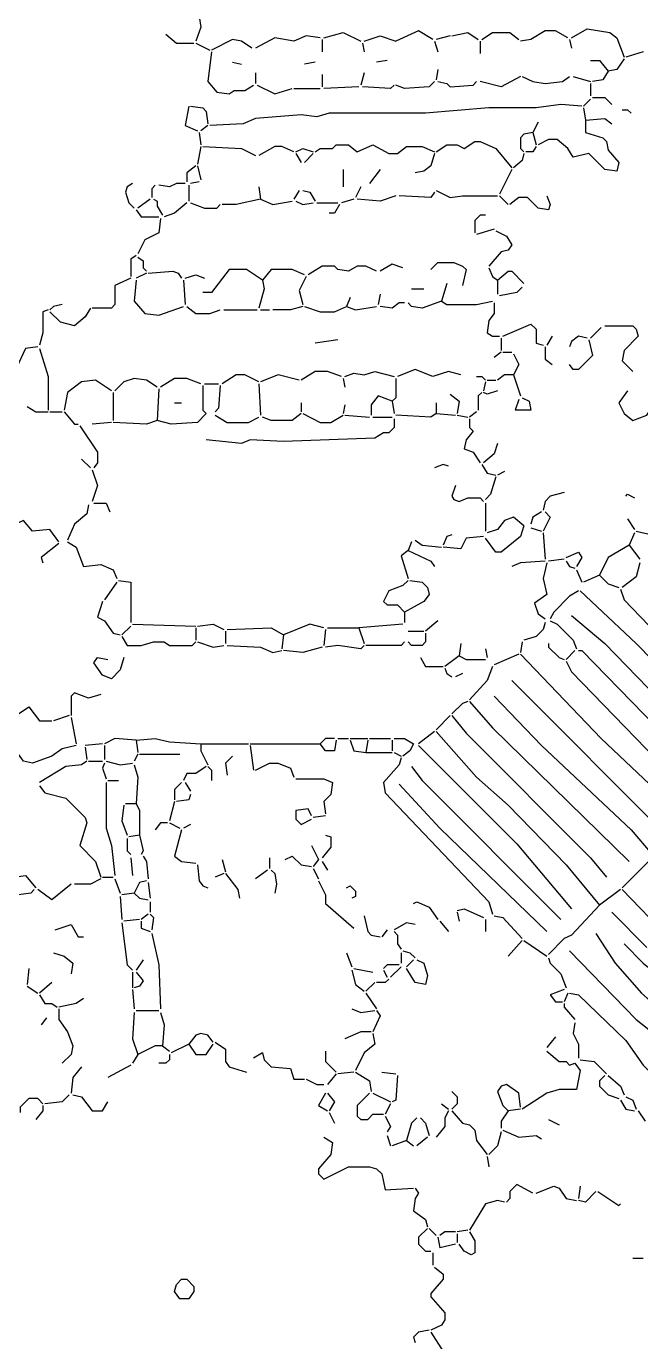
# Model space of a CAD drawing. Header units: millimetres. Extents: x 0 to 150953, y 0 to 85148.
# Drawn here: x 47772 to 58317, y 28669 to 51237 of the extents above; entities that cross this region are included whole.
import ezdxf

# ---------------------------------------------------------------- set-up
doc = ezdxf.new("R2010")
doc.units = ezdxf.units.MM
doc.layers.add('LINEWORK', color=7, linetype='Continuous')

msp = doc.modelspace()

# ---------------------------------------------------------------- linework, layer by layer
at = {"layer": 'LINEWORK'}
for points in [[(50287, 52035), (50077, 51794), (50046, 51673), (50137, 51583), (50589, 51523), (50739, 51402), (50770, 51221), (50679, 50980)], [(50167, 51101), (50348, 50950), (50649, 50950)], [(51643, 50860), (51463, 50980), (51312, 51011), (50950, 50830)], [(52818, 51041), (52577, 51071), (52366, 50980), (52035, 51041), (51704, 50860)], [(52848, 51011), (52848, 50800)], [(52879, 51041), (53210, 51131), (53511, 50980)], [(53572, 50980), (53843, 51071), (54114, 50980)], [(54747, 51011), (54506, 51161), (54114, 50980)], [(55048, 51071), (54807, 51011)], [(55078, 51071), (55349, 51131), (55530, 51011)], [(55590, 51011), (55771, 51131), (56072, 51131), (56223, 51011)], [(57067, 51041), (56856, 51161), (56675, 51161), (56434, 51011), (56253, 50980)], [(57097, 51011), (57127, 50860)], [(57127, 51041), (57398, 51191), (57790, 51131), (57910, 51041), (58031, 50709)], [(50679, 50950), (50920, 50830)], [(50950, 50800), (50890, 50287), (51041, 50107), (51252, 50077), (51342, 50137), (51523, 50137), (51673, 50227)], [(53541, 50950), (53572, 50800)], [(54777, 50980), (54837, 50800)], [(55560, 50980), (55560, 50770)], [(58362, 50800), (58061, 50709)], [(51312, 50619), (51463, 50589)], [(52728, 50619), (52547, 50589)], [(53963, 50649), (53783, 50619)], [(57458, 50649), (57609, 50649), (57760, 50468)], [(58031, 50679), (57910, 50498), (57760, 50468)], [(51704, 50438), (51704, 50257)], [(52848, 50408), (52848, 50197)], [(53572, 50438), (53511, 50227)], [(54837, 50498), (54807, 50318)], [(56253, 50378), (55922, 50197), (55560, 50287)], [(56283, 50378), (56464, 50287), (56675, 50257), (56976, 50287), (57097, 50378)], [(57157, 50378), (57458, 50287)], [(57760, 50468), (57669, 50318), (57489, 50287)], [(51734, 50227), (52035, 50077), (52336, 50167)], [(52366, 50167), (52818, 50167)], [(53481, 50197), (52879, 50167)], [(54084, 50227), (54024, 50167), (53541, 50197)], [(54777, 50287), (54686, 50197), (54265, 50167), (54114, 50227)], [(54837, 50287), (54988, 50257), (55048, 50197), (55440, 50227), (55500, 50287)], [(57458, 50257), (57458, 50046)], [(57308, 49866), (56946, 49896), (56524, 49835), (55711, 49835), (54626, 49745), (52969, 49745), (52758, 49685), (52487, 49715), (51704, 49655), (51493, 49564), (50920, 49534)], [(57458, 49986), (57338, 49866)], [(57489, 50016), (57699, 50016), (57820, 49896)], [(50559, 49866), (50498, 49534), (50709, 49444)], [(50589, 49866), (50800, 49835), (50860, 49775), (50890, 49564)], [(57338, 49835), (57368, 49625)], [(57368, 49625), (57699, 49655), (57820, 49564)], [(58001, 49805), (58091, 49805), (58151, 49745)], [(50890, 49534), (50770, 49444)], [(56555, 49594), (56464, 49414)], [(57368, 49625), (57368, 49414), (57669, 49323), (57730, 49263), (57760, 49112), (57941, 48901), (57910, 48751), (57699, 48781), (57428, 49052), (57157, 48992), (57067, 49142), (56886, 49293), (56735, 49293), (56555, 49203)], [(50739, 49414), (50770, 49203)], [(52728, 49082), (52818, 49142), (53029, 49142), (53090, 49203), (53300, 49203), (53451, 49082), (53722, 49203), (53993, 49052), (54144, 49052), (54295, 49173), (54566, 49173), (54777, 49082)], [(54807, 49082), (54988, 49203), (55169, 49203), (55289, 49142), (55470, 49263), (55560, 49263), (55831, 49142), (56103, 48811)], [(56464, 49414), (56313, 49384), (56253, 49323), (56253, 49142), (56313, 49082)], [(56464, 49414), (56524, 49203)], [(50770, 49173), (50709, 48871)], [(50800, 49173), (51463, 49142), (51704, 49022)], [(52366, 49082), (52156, 49173), (52035, 49173), (51764, 49022)], [(52397, 49082), (52517, 49142), (52698, 49082)], [(52397, 49052), (52487, 48901)], [(52698, 49052), (52547, 48901)], [(54777, 49052), (54717, 48841), (54596, 48751), (54445, 48721)], [(56313, 49052), (56283, 48932), (56133, 48811)], [(56524, 49173), (56464, 49082), (56344, 49082)], [(50679, 48841), (50528, 48721), (50528, 48570)], [(50709, 48841), (50770, 48600)], [(53210, 48781), (53210, 48480)], [(53843, 48781), (53662, 48540)], [(56103, 48781), (55892, 48359)], [(49594, 48540), (49504, 48480), (49474, 48389), (49534, 48208), (49625, 48118)], [(50498, 48540), (50348, 48540), (50227, 48480), (50046, 48510)], [(50739, 48570), (50589, 48540)], [(49986, 48510), (49926, 48449), (49926, 48299)], [(50559, 48510), (50559, 48239)], [(51764, 48480), (51794, 48269)], [(52457, 48419), (52366, 48269)], [(52517, 48419), (52638, 48389), (52728, 48239)], [(53511, 48480), (53421, 48299)], [(54114, 48329), (53843, 48239), (53451, 48269)], [(54777, 48389), (54717, 48299), (54174, 48329)], [(54807, 48419), (55048, 48299), (55259, 48329)], [(55259, 48329), (55862, 48329)], [(55892, 48329), (56042, 48178)], [(56705, 48329), (56765, 48178), (56735, 48088), (56555, 48118), (56374, 48299), (56223, 48299), (56072, 48178)], [(49655, 48088), (49745, 47967), (50046, 47967)], [(49896, 48269), (49685, 48118)], [(49956, 48269), (50016, 48239), (50016, 48148), (50107, 47998)], [(50528, 48208), (50318, 48028), (50137, 47967)], [(50589, 48208), (50830, 48118), (51041, 48118), (51101, 48178)], [(51794, 48269), (51372, 48178), (51131, 48178)], [(51794, 48269), (52005, 48178), (52336, 48239)], [(52397, 48239), (52517, 48178), (52698, 48208)], [(52758, 48208), (53120, 48208)], [(53150, 48178), (53059, 48028), (52969, 48028)], [(53391, 48269), (53180, 48208)], [(50077, 47937), (50046, 47696), (49805, 47576), (49685, 47335)], [(55651, 47998), (55560, 47998), (55470, 47907), (55470, 47696)], [(55801, 47756), (55500, 47666)], [(55831, 47726), (56012, 47636), (56103, 47485), (56042, 47395), (55922, 47365), (55711, 47124)], [(49655, 47305), (49564, 47244), (49564, 46943)], [(49685, 47274), (49775, 47214), (49775, 47094), (49835, 47033)], [(54717, 47063), (54837, 47184), (55108, 47184), (55259, 47124), (55319, 47063), (55259, 46792)], [(49835, 47003), (49655, 46913)], [(49866, 47003), (50287, 47033), (50378, 47003), (50438, 46913)], [(50498, 46913), (50679, 46973), (50830, 46913)], [(51824, 46883), (51553, 47063), (51252, 47063), (50950, 46672), (50800, 46672)], [(52547, 46973), (52336, 47063), (51975, 47063), (51824, 46883)], [(52577, 46943), (52457, 46702)], [(53783, 47033), (53602, 47124), (53451, 47124), (53300, 47033), (53120, 47063), (53059, 47124), (52848, 47124), (52607, 46973)], [(54234, 47094), (54054, 47154), (53843, 47033)], [(55711, 47094), (55771, 46943), (55862, 46883)], [(55862, 46883), (56042, 47033), (56103, 47033), (56313, 46822)], [(49564, 46913), (49293, 46792), (49293, 46461), (49233, 46401), (48901, 46401)], [(49655, 46883), (49625, 46521), (49805, 46310), (50046, 46280), (50468, 46431)], [(50468, 46883), (50498, 46461)], [(51824, 46883), (51854, 46732), (51764, 46401)], [(54385, 46732), (54596, 46732)], [(54988, 46822), (54897, 46521)], [(55862, 46883), (55862, 46642)], [(56283, 46762), (56193, 46672), (55892, 46612)], [(52457, 46702), (52517, 46461)], [(53331, 46581), (53270, 46431)], [(53843, 46642), (53813, 46461)], [(54265, 46491), (54174, 46491), (54054, 46401), (53843, 46431)], [(54897, 46521), (54566, 46401), (54385, 46431), (54325, 46491)], [(54897, 46521), (54988, 46461), (55500, 46461), (55771, 46521)], [(55801, 46491), (55801, 46310), (55711, 46190), (55681, 45979), (55771, 45919), (55892, 45919)], [(48148, 46370), (48058, 46340), (48058, 45979), (47998, 45768)], [(48389, 46461), (48239, 46431), (48178, 46370)], [(48871, 46401), (48781, 46250), (48600, 46099), (48359, 46160), (48178, 46340)], [(50528, 46431), (50679, 46310), (50920, 46310), (51101, 46370)], [(51161, 46370), (51734, 46370)], [(51794, 46370), (51945, 46370)], [(52517, 46431), (52306, 46370), (52005, 46370)], [(52547, 46431), (52818, 46340), (53059, 46340), (53270, 46431)], [(53270, 46431), (53421, 46370), (53783, 46431)], [(55952, 45919), (56434, 46129), (56524, 46039), (56524, 45798), (56645, 45768)], [(57639, 46069), (57458, 45888)], [(57699, 46099), (58182, 46099), (58242, 46039), (58272, 45919), (58031, 45677), (58001, 45497), (58182, 45316)], [(53120, 45858), (52728, 45798)], [(55922, 45888), (55922, 45677)], [(56796, 45919), (56705, 45768)], [(57398, 45888), (57248, 45919), (57127, 45828), (57097, 45738)], [(57428, 45858), (57489, 45587), (57248, 45346), (57157, 45346), (57097, 45436)], [(47967, 45738), (47756, 45708), (47606, 45376)], [(47998, 45708), (48148, 45226), (48148, 44653)], [(55922, 45647), (55801, 45557)], [(55952, 45647), (56103, 45647)], [(56133, 45617), (56223, 45436), (56133, 45256)], [(56675, 45738), (56675, 45527), (56796, 45436)], [(49233, 44984), (48962, 45165), (48721, 45135), (48480, 44954), (48419, 44653)], [(50016, 45045), (49835, 45165), (49625, 45195), (49444, 45135), (49293, 44984)], [(50770, 45105), (50528, 45195), (50318, 45195), (50077, 45045)], [(51764, 45135), (51523, 45256), (51372, 45256), (51131, 45105)], [(52457, 45165), (52095, 45256), (51794, 45135)], [(53180, 45226), (52939, 45316), (52728, 45316), (52487, 45165)], [(53210, 45195), (53240, 45045)], [(53240, 45226), (53391, 45286), (53572, 45256), (53752, 45316), (54084, 45226)], [(54114, 45195), (54114, 44864), (54054, 44804)], [(55229, 45256), (55018, 45316), (54747, 45226), (54445, 45346), (54144, 45226)], [(55500, 45226), (55590, 45226), (55651, 45165)], [(55651, 45135), (55620, 44984)], [(55681, 45165), (55831, 45165)], [(56133, 45256), (55982, 45256), (55862, 45165)], [(56133, 45256), (56253, 44894)], [(49263, 44954), (49263, 44472)], [(50046, 45015), (50016, 44472)], [(50800, 45075), (50800, 44653), (50860, 44593)], [(50830, 45105), (51071, 45105)], [(51101, 45075), (51071, 44683), (51011, 44623)], [(51764, 45105), (51794, 44563)], [(55048, 44924), (55199, 44804), (55169, 44593)], [(55590, 44954), (55530, 44894), (55530, 44653)], [(55862, 44984), (55681, 44924), (55620, 44954)], [(58091, 44984), (57941, 44774), (58031, 44593), (58182, 44472), (58423, 44563), (58694, 44984)], [(47787, 44713), (47937, 44623), (48148, 44623)], [(50318, 44774), (50438, 44774)], [(52487, 44774), (52487, 44623)], [(53240, 44743), (53210, 44593)], [(54054, 44804), (53813, 44894), (53692, 44743), (53692, 44563)], [(54054, 44804), (54084, 44593)], [(54807, 44774), (54807, 44593)], [(56283, 44864), (56404, 44804), (56434, 44653), (56163, 44653)], [(56223, 44834), (56163, 44653)], [(48178, 44623), (48389, 44623)], [(48419, 44623), (48600, 44412), (48660, 44412)], [(50016, 44472), (49835, 44412), (49263, 44442)], [(50860, 44593), (50709, 44442), (50257, 44412), (50016, 44472)], [(54084, 44502), (54084, 44352), (53993, 44261), (53903, 44261), (53752, 44171), (52186, 44111), (51613, 44141), (51463, 44081), (50860, 44141)], [(51011, 44563), (51221, 44442), (51583, 44442), (51764, 44533)], [(52487, 44593), (52336, 44472), (51975, 44472), (51824, 44533)], [(52517, 44593), (52818, 44442), (52999, 44442), (53210, 44563)], [(53240, 44563), (53662, 44533)], [(53722, 44533), (54054, 44533)], [(54807, 44593), (54717, 44533), (54114, 44563)], [(54807, 44593), (55138, 44563)], [(55169, 44563), (55349, 44533)], [(55500, 44623), (55379, 44533)], [(55379, 44502), (55379, 44352), (55440, 44292)], [(48691, 44382), (48992, 43930), (48992, 43749), (48932, 43659)], [(49233, 44442), (48901, 44412)], [(55440, 44292), (55319, 44141), (55289, 43990), (55440, 43930), (55560, 43749)], [(55862, 44081), (55801, 43900), (55620, 43749)], [(48721, 43809), (48871, 43659)], [(48901, 43629), (48992, 43357)], [(55018, 43689), (54927, 43719), (54777, 43659)], [(55590, 43719), (55681, 43568), (55831, 43538)], [(55982, 43599), (55862, 43538)], [(48992, 43357), (48901, 43086)], [(55138, 43357), (55078, 43177), (55108, 43116), (55199, 43086), (55349, 43147), (55560, 43147), (55620, 43086)], [(55831, 43508), (55741, 43207), (55651, 43116)], [(57006, 43237), (56765, 43177), (56675, 43086), (56645, 42936)], [(58061, 43177), (58091, 43207), (58212, 43147)], [(48841, 43026), (48811, 42875), (48600, 42695), (48480, 42423)], [(48932, 43056), (49142, 43056), (49203, 42906)], [(55651, 43056), (55651, 42574)], [(56615, 42906), (56464, 42815), (56434, 42695)], [(56675, 42906), (56765, 42815), (56645, 42574)], [(48329, 42393), (48178, 42604), (47877, 42574), (47726, 42755), (47244, 42544), (47154, 42423), (47154, 42303)], [(56313, 42664), (56253, 42484), (55922, 42213), (55831, 42213), (55651, 42454)], [(56313, 42664), (56133, 42815), (55982, 42755), (55862, 42604), (55681, 42544)], [(58091, 42785), (58212, 42604)], [(55078, 42514), (54988, 42484), (54927, 42333)], [(55620, 42484), (55319, 42454), (55229, 42273), (54927, 42303)], [(56434, 42634), (56615, 42574)], [(56645, 42544), (56675, 42092)], [(58212, 42544), (58121, 42333)], [(58242, 42574), (58513, 42514), (58603, 42423), (58784, 42363)], [(48329, 42363), (48028, 42122), (48058, 42032)], [(48480, 42393), (48630, 42303), (48751, 41971), (49052, 42002), (49263, 41911), (49323, 41761)], [(54325, 42243), (54204, 42152), (54325, 41761)], [(54385, 42393), (54325, 42243)], [(54325, 42243), (54717, 42062), (54777, 41971)], [(54445, 42423), (54566, 42333), (54897, 42303)], [(57037, 42122), (57248, 42213), (57308, 42122), (57217, 41971)], [(58121, 42333), (57760, 42122), (57609, 41821)], [(58121, 42333), (58302, 42092)], [(56675, 42062), (56253, 42032), (56103, 41971)], [(56705, 42032), (56645, 41761), (56705, 41489), (56494, 41339), (56555, 41158), (56675, 41068)], [(57006, 42092), (56735, 42062)], [(57037, 42062), (57097, 41971), (57187, 41941)], [(58302, 42032), (58242, 41791), (58001, 41610)], [(57217, 41911), (57308, 41700)], [(57609, 41821), (57338, 41700)], [(57609, 41821), (57760, 41670), (57941, 41610)], [(49323, 41700), (49112, 41399)], [(49353, 41730), (49564, 41700), (49564, 41007)], [(54325, 41730), (54234, 41640), (53993, 41550), (53903, 41369)], [(54355, 41730), (54566, 41700), (54656, 41610), (54686, 41489), (54596, 41369), (54265, 41188)], [(57248, 41550), (57097, 41459), (56826, 41188), (56765, 41068)], [(57278, 41550), (58242, 40646), (59658, 39199), (60140, 38627)], [(57971, 41580), (58031, 41399), (60291, 39049)], [(49082, 41369), (48992, 41098), (49112, 41037), (49263, 40827), (49384, 40796)], [(53903, 41369), (53963, 41309), (54144, 41309), (54265, 41188)], [(54265, 41188), (54265, 41007)], [(57127, 41128), (57699, 40646), (59748, 38537)], [(49564, 40947), (49414, 40796)], [(49594, 40977), (50679, 40947)], [(50679, 40917), (50679, 40706)], [(50709, 40947), (50980, 40977), (51161, 40887)], [(51191, 40857), (51191, 40646)], [(51221, 40887), (51975, 40917), (52186, 40796)], [(52879, 40917), (52638, 40977), (52186, 40796)], [(52909, 40887), (52879, 40616)], [(52939, 40917), (53481, 40917)], [(54234, 40977), (53481, 40917)], [(53481, 40917), (53572, 40646)], [(54325, 40857), (54596, 40857)], [(54837, 41037), (54626, 40857)], [(56675, 41007), (56645, 40887), (56524, 40766), (56313, 40706)], [(56765, 41037), (56886, 40977), (57157, 40706), (57217, 40555)], [(49414, 40766), (49504, 40616), (49745, 40616), (49956, 40676), (50137, 40676), (50227, 40616), (50619, 40616), (50679, 40676)], [(50709, 40676), (50980, 40585), (51161, 40616)], [(52186, 40796), (52156, 40555)], [(54265, 40676), (54204, 40616), (53602, 40616)], [(54626, 40827), (54626, 40676), (54566, 40616), (54385, 40616), (54325, 40676)], [(55229, 40646), (55199, 40435)], [(56283, 40676), (56253, 40495)], [(56735, 40646), (56735, 40585), (56916, 40405), (57006, 40375)], [(49444, 40405), (49384, 40194), (49233, 40043), (49082, 40103), (48932, 40314), (48992, 40405), (49173, 40375)], [(51221, 40616), (51794, 40585), (52005, 40495), (52156, 40525)], [(52848, 40585), (52517, 40495), (52186, 40525)], [(53572, 40616), (53511, 40555), (53120, 40616), (52909, 40585)], [(54536, 40405), (54626, 40254), (54927, 40254)], [(55199, 40435), (54958, 40254)], [(55199, 40435), (55319, 40375), (55651, 40375)], [(55651, 40555), (55681, 40405)], [(56223, 40465), (55801, 40284)], [(56253, 40465), (57639, 39019), (58784, 37934), (59085, 37542)], [(57187, 40525), (57037, 40375)], [(57248, 40525), (57308, 40525), (59658, 38115)], [(54958, 40224), (54988, 40134), (55078, 40073)], [(55771, 40254), (55681, 40013), (55379, 39682)], [(57037, 40344), (57127, 40164), (59146, 38085), (59266, 38024)], [(55259, 40134), (55138, 40073)], [(56103, 40013), (58814, 37301)], [(49052, 39772), (48841, 39712), (48600, 39802), (48540, 39742), (48540, 39410)], [(55801, 39742), (56615, 38898), (58151, 37452), (58513, 37030)], [(47485, 39410), (47636, 39441), (47817, 39561), (47998, 39320), (48208, 39320)], [(55349, 39651), (55259, 39621), (55078, 39441)], [(55379, 39651), (55771, 39199), (58121, 36910)], [(48510, 39410), (48239, 39320)], [(48540, 39380), (48630, 38928)], [(55048, 39410), (54807, 39169)], [(55078, 39410), (55319, 39109), (57458, 36970), (57730, 36638)], [(54777, 39139), (54506, 38928)], [(54807, 39139), (55500, 38356), (56042, 37874), (57037, 36849), (57609, 36156)], [(48630, 38898), (48389, 38838), (48208, 38717), (47877, 38597), (47726, 38627), (47636, 38748)], [(49082, 38928), (48781, 38898)], [(48781, 38868), (48811, 38657)], [(49655, 38989), (49293, 39019), (49112, 38928)], [(49112, 38898), (49112, 38657)], [(49655, 38989), (49986, 39019), (50227, 38958), (50770, 38928)], [(49655, 38989), (49685, 38778)], [(50770, 38928), (51583, 38928)], [(50770, 38928), (50770, 38808), (50890, 38567)], [(51613, 38928), (52818, 38928)], [(51613, 38898), (51673, 38476)], [(53059, 39019), (52909, 39019), (52818, 38928)], [(53090, 38989), (53059, 38808), (52909, 38808), (52818, 38928)], [(53120, 39019), (53300, 39019)], [(53331, 39019), (53632, 39019)], [(53331, 38989), (53391, 38808), (53602, 38778)], [(53632, 38989), (53602, 38778)], [(53662, 39019), (54024, 39019)], [(54054, 38989), (54054, 38808)], [(54084, 39019), (54265, 39019), (54415, 38928)], [(54415, 38928), (54355, 38808), (54234, 38717)], [(54506, 38898), (56193, 37211), (57127, 36096)], [(48811, 38627), (48721, 38567), (48449, 38537), (47998, 38265)], [(48841, 38627), (49082, 38627)], [(49112, 38597), (49082, 38506), (49142, 38326)], [(49142, 38627), (49384, 38567), (49594, 38597)], [(49685, 38748), (49625, 38627)], [(49715, 38748), (50408, 38748)], [(51312, 38717), (51191, 38597), (51221, 38386)], [(51704, 38476), (51945, 38597), (52095, 38597), (52306, 38506), (52366, 38356)], [(53602, 38778), (54054, 38778)], [(54204, 38687), (54174, 38567), (53903, 38265), (53933, 38085), (55711, 36217), (55771, 36006)], [(54084, 38778), (54204, 38717)], [(49625, 38567), (49685, 38356), (49655, 37904)], [(50860, 38537), (50679, 38416), (50528, 38416), (50468, 38296)], [(50890, 38537), (50950, 38476), (50950, 38296)], [(54385, 38537), (54566, 38296), (56946, 35915)], [(47998, 38205), (48088, 38085), (48449, 37994), (48781, 37663), (48811, 37572), (48691, 37181), (48962, 36910), (49052, 36638)], [(49142, 38265), (49142, 37482), (49233, 37181), (49293, 36669)], [(49173, 38296), (49353, 38296)], [(50438, 38265), (50318, 38145), (50318, 37964)], [(50498, 38265), (50589, 38115)], [(52397, 38326), (52879, 38326), (53029, 38265), (52999, 38055), (52879, 37934), (52909, 37723)], [(54174, 38235), (54867, 37482), (56705, 35704)], [(50318, 37934), (50227, 37603)], [(50589, 38055), (50559, 37964), (50348, 37934)], [(49444, 37874), (49414, 37603), (49504, 37362)], [(49474, 37904), (49655, 37904)], [(49655, 37904), (49715, 37783), (49715, 37362)], [(52668, 37693), (52607, 37813), (52397, 37783), (52397, 37633), (52487, 37542), (52668, 37633)], [(52909, 37693), (52698, 37663)], [(50197, 37572), (50077, 37572), (49986, 37452)], [(50227, 37572), (50408, 37482)], [(50589, 37542), (50468, 37482)], [(49504, 37301), (49504, 37090), (49564, 37030)], [(49715, 37362), (49534, 37331)], [(49715, 37362), (49775, 37090), (49745, 37030)], [(50438, 37452), (50318, 37000), (50438, 36910), (50679, 36879)], [(52909, 37362), (52999, 37331), (52999, 37151), (52848, 36970)], [(52668, 37181), (52788, 36940)], [(58513, 37030), (58453, 36910), (58001, 36458)], [(49564, 36970), (49594, 36669)], [(49775, 37000), (49835, 36910), (49866, 36608)], [(50709, 36849), (50739, 36578), (50800, 36488), (50890, 36458)], [(51131, 36940), (51191, 36729)], [(51945, 36970), (51945, 36789)], [(52216, 36940), (52336, 37000), (52487, 36849), (52668, 36819)], [(52788, 36940), (52698, 36819)], [(52698, 36789), (52788, 36608)], [(52848, 36910), (52939, 36759)], [(47546, 36638), (47756, 36669), (47937, 36458)], [(49052, 36608), (48871, 36518), (48600, 36518)], [(49082, 36638), (49263, 36638)], [(49293, 36608), (49384, 36367)], [(49835, 36578), (49715, 36548), (49625, 36367)], [(51161, 36699), (51011, 36638)], [(51191, 36699), (51402, 36427), (51432, 36277)], [(51914, 36759), (51704, 36608)], [(51975, 36759), (52035, 36699), (52065, 36518), (52035, 36367)], [(52788, 36578), (52909, 36337), (52909, 36186), (53391, 35765)], [(47907, 36427), (47847, 36367), (47636, 36337)], [(48540, 36518), (48208, 36247), (47967, 36427)], [(49625, 36367), (49414, 36337)], [(49625, 36367), (49715, 36277), (49866, 36247)], [(49866, 36548), (49896, 36277)], [(53270, 36458), (53331, 36488), (53421, 36397), (53421, 36307), (53361, 36277)], [(57971, 36427), (57609, 36156)], [(58001, 36427), (58784, 35614), (59568, 34650), (60261, 33957)], [(49384, 36307), (49414, 35915)], [(49896, 36217), (49896, 36036)], [(54415, 36186), (54476, 36217), (54686, 36126), (54837, 35915)], [(57609, 36156), (57127, 35644), (57006, 35584), (56735, 35313)], [(49715, 35915), (49444, 35885)], [(49866, 36006), (49745, 35915)], [(49745, 35885), (49745, 35765), (49896, 35704)], [(49896, 36006), (49956, 35945), (49926, 35735)], [(53572, 35976), (53632, 35704), (53692, 35644), (53843, 35614)], [(54867, 35885), (55018, 35704)], [(55169, 36066), (55289, 36096), (55620, 35945)], [(55169, 36036), (55199, 35885)], [(55651, 35915), (55651, 35704)], [(55801, 35976), (55952, 35945), (56283, 35584)], [(57820, 36036), (58423, 35433)], [(48269, 35735), (48540, 35825), (48660, 35614), (48751, 35614)], [(49414, 35855), (49504, 35132), (49594, 35042)], [(49926, 35674), (50046, 35132), (50077, 34379)], [(53963, 35735), (53873, 35614)], [(54445, 35825), (54295, 35855), (54084, 35735)], [(54084, 35704), (54144, 35644), (54144, 35493), (54204, 35403)], [(57549, 35674), (57880, 35162), (58332, 34650), (58875, 34168), (59778, 33475)], [(56283, 35554), (56042, 35283)], [(56313, 35554), (56705, 35283)], [(58031, 35493), (58362, 35162), (59116, 34559), (59929, 33716)], [(48239, 35343), (48419, 35283), (48570, 35162), (48540, 34981)], [(49775, 35222), (49655, 35042)], [(53270, 35343), (53361, 35102)], [(54204, 35343), (54204, 35162)], [(54234, 35373), (54355, 35343), (54445, 35252)], [(54415, 35222), (54295, 35102)], [(54476, 35222), (54596, 35162), (54656, 34951), (54626, 34800), (54445, 34831), (54295, 35072)], [(56735, 35252), (56765, 35162), (56946, 34981), (57037, 34740)], [(57097, 35373), (58242, 34198), (58814, 33746)], [(47817, 35072), (47787, 34800)], [(49594, 35011), (49594, 34740)], [(49655, 35011), (49775, 34861), (49715, 34770), (49625, 34740)], [(53361, 35042), (53421, 34800), (53572, 34680)], [(53391, 35072), (53722, 35011)], [(54174, 35132), (53963, 35132), (53903, 35072)], [(53903, 35042), (53963, 34921)], [(54204, 35102), (54024, 34921)], [(47787, 34770), (47967, 34650)], [(48208, 34831), (47998, 34650)], [(53752, 34831), (53602, 34680)], [(53993, 34891), (53933, 34831), (53783, 34831)], [(47998, 34620), (48088, 34469), (48208, 34469), (48299, 34409)], [(48751, 34559), (48630, 34469), (48329, 34409)], [(49594, 34710), (49625, 34379)], [(53602, 34650), (53783, 34379)], [(57006, 34710), (56765, 34620), (56856, 34499), (56976, 34499)], [(57067, 34650), (57006, 34499)], [(57097, 34650), (57248, 34620), (58061, 33836), (58362, 33414), (59176, 32571), (59266, 32330)], [(48329, 34379), (48329, 34198), (48480, 33987), (48570, 33746), (48540, 33595), (48389, 33445)], [(49625, 34318), (49594, 33866), (49685, 33595)], [(49655, 34349), (50046, 34349)], [(50077, 34318), (50137, 34107), (50107, 33746)], [(53361, 34379), (53511, 34318), (53752, 34349)], [(53783, 34349), (53843, 34258), (53722, 33987)], [(57006, 34469), (57006, 34409), (57187, 34198)], [(48118, 34228), (48028, 34107)], [(57187, 34138), (57157, 33957), (57248, 33776), (57248, 33535)], [(50980, 33806), (50890, 33927), (50770, 33957), (50679, 33927), (50559, 33776)], [(53692, 33987), (53511, 33987), (53240, 33866)], [(53722, 33957), (53752, 33776), (53572, 33625), (53421, 33324)], [(56856, 33897), (56705, 33716)], [(50107, 33746), (49986, 33746), (49685, 33595)], [(50107, 33746), (50227, 33656)], [(50559, 33776), (50257, 33625)], [(50559, 33776), (50679, 33595), (50860, 33595), (50980, 33776)], [(51011, 33806), (51191, 33686), (51191, 33475), (51252, 33384), (51553, 33294)], [(52909, 33656), (52909, 33475), (53090, 33294)], [(56705, 33656), (56916, 33475), (57037, 33475), (57097, 33414), (57187, 33445)], [(49564, 33414), (49173, 33204)], [(49685, 33595), (49594, 33445)], [(50227, 33595), (50227, 33505), (50167, 33445), (50046, 33445)], [(51824, 33625), (51673, 33535)], [(51824, 33625), (51854, 33505), (51975, 33384), (52306, 33354), (52366, 33173), (52547, 33173)], [(57187, 33445), (57278, 33324), (57217, 32993), (56916, 32993), (56705, 32932), (56283, 32661)], [(57278, 33505), (57519, 33475), (57730, 33264)], [(48721, 33384), (48570, 33204), (48540, 32932)], [(53090, 33264), (52939, 33083)], [(53391, 33294), (53120, 33264)], [(53421, 33294), (53662, 33143), (53692, 32963)], [(53873, 33294), (54114, 33264)], [(54144, 33234), (54114, 32812), (54054, 32782)], [(57699, 33234), (57609, 33143), (57609, 33053), (57760, 32902), (57941, 32842)], [(57760, 33234), (57971, 33053), (58031, 32902)], [(52577, 33173), (52758, 33083), (52879, 33083)], [(55078, 32963), (55169, 32872), (55169, 32752), (55078, 32661)], [(56253, 32691), (56223, 32932), (56012, 33083), (55922, 33053), (55862, 32963), (55952, 32721), (56042, 32631)], [(48058, 32752), (47967, 32842), (47817, 32842), (47666, 32691), (47666, 32601)], [(48510, 32902), (48389, 32782), (48088, 32752)], [(48570, 32902), (48721, 32872), (48901, 32631), (49082, 32631), (49173, 32782)], [(52909, 32932), (52788, 32721), (52939, 32631)], [(52939, 32932), (53059, 32782), (52969, 32631)], [(53662, 32932), (53451, 32721), (53451, 32541), (53511, 32480), (53632, 32480), (53722, 32571), (53903, 32571)], [(53722, 32932), (54024, 32782)], [(54024, 32752), (53933, 32571)], [(54897, 32752), (55018, 32661)], [(57971, 32812), (58061, 32661), (58212, 32631)], [(58061, 32872), (58182, 32812), (58242, 32661)], [(48058, 32721), (48058, 32631), (47937, 32480)], [(52969, 32601), (53059, 32420)], [(53933, 32541), (54024, 32360), (53963, 32270)], [(54476, 32511), (54385, 32420), (54295, 32119)], [(54536, 32511), (54626, 32420), (54686, 32209)], [(55018, 32631), (54958, 32511), (54958, 32360), (54807, 32179)], [(55078, 32631), (55259, 32420), (55379, 32390), (55470, 32300), (55500, 32119), (55681, 31878)], [(56042, 32631), (55922, 32450), (55922, 32330)], [(56253, 32661), (56042, 32631)], [(58272, 32631), (58392, 32450)], [(55952, 32300), (56223, 32179), (56524, 32209), (56615, 32149)], [(56735, 32480), (56916, 32390)], [(52879, 32179), (53029, 32089), (52999, 31878), (52788, 31637), (52788, 31546), (52879, 31456), (53300, 31667), (53662, 31667), (53783, 31637), (53873, 31546), (53933, 31275), (54415, 31305)], [(53963, 32209), (54024, 32028)], [(54295, 32119), (54054, 32028)], [(54295, 32119), (54415, 32028)], [(54656, 32179), (54476, 32028)], [(55922, 32270), (55862, 32028), (55711, 31878)], [(55681, 31848), (55711, 31667)], [(54445, 31305), (54506, 31215), (54445, 31125), (54415, 30914), (54626, 30763), (54656, 30642)], [(56464, 31215), (56193, 31366), (56072, 31245), (56072, 31125), (56012, 31064)], [(56524, 31215), (56826, 31335), (56916, 31305), (57037, 31125), (57217, 31094)], [(57278, 31335), (57248, 31125)], [(57549, 31245), (57368, 31064), (57248, 31094)], [(57579, 31245), (57941, 31004), (57971, 31034)], [(55982, 31064), (55862, 31094), (55651, 31034), (55379, 30582)], [(54656, 30612), (54506, 30462), (54506, 30341), (54626, 30221), (54717, 30221)], [(54686, 30612), (54807, 30492)], [(55138, 30552), (54958, 30552), (54867, 30492)], [(55349, 30582), (55169, 30552)], [(55169, 30522), (55169, 30371)], [(55379, 30552), (55470, 30401), (55470, 30191), (55410, 30160), (55289, 30221), (55199, 30341)], [(54837, 30462), (54867, 30281)], [(55138, 30341), (54867, 30281)], [(54747, 30191), (54747, 29980)], [(58182, 30100), (58362, 30100)], [(54777, 29949), (54927, 29829), (54927, 29739), (54717, 29498), (54717, 29437), (54958, 29166), (54958, 29046), (54897, 28955), (54717, 28865)], [(54717, 28835), (54927, 28503), (54897, 28322), (54807, 28232), (54476, 28172), (54234, 27961)], [(54686, 28865), (54506, 28835), (54415, 28744), (54445, 28654)]]:
    msp.add_lwpolyline(points, dxfattribs=at)
msp.add_lwpolyline([(50438, 29739), (50528, 29739), (50649, 29618), (50649, 29528), (50559, 29407), (50408, 29407), (50318, 29528), (50348, 29648)], close=True, dxfattribs=at)

doc.saveas('drawing.dxf')
